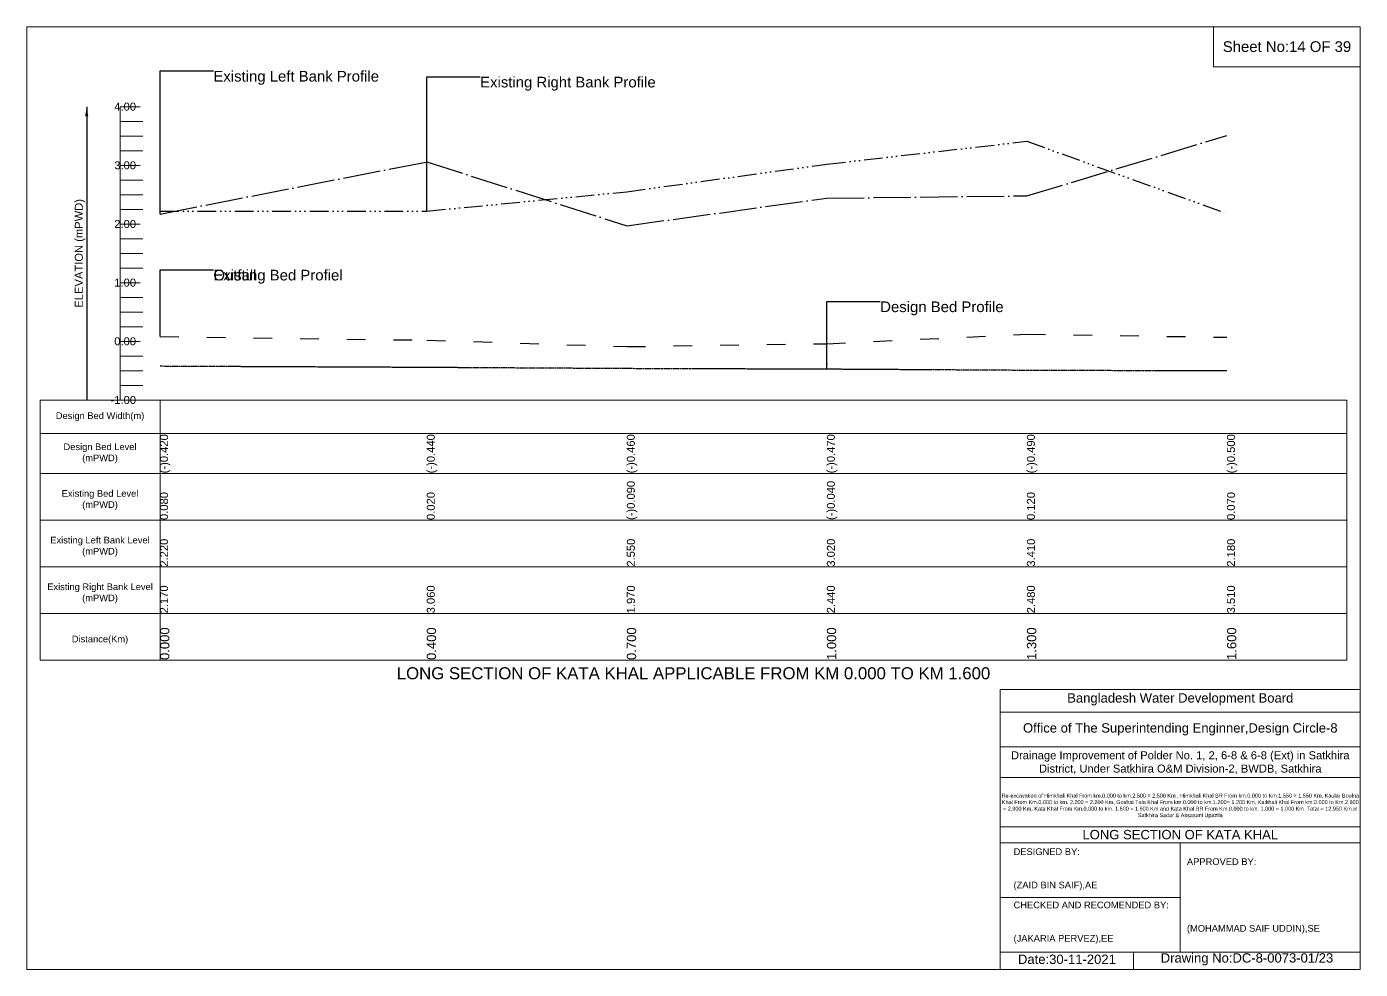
# Model space of a CAD drawing. Header units: inches. Extents: x 93000 to 486000, y -4242 to 0.
# Drawn here: x 230000 to 236000, y -4242 to 0 of the extents above; entities that cross this region are included whole.
import ezdxf

# ---------------------------------------------------------------- set-up
doc = ezdxf.new("R2010")
doc.units = ezdxf.units.IN
doc.header["$LTSCALE"] = 7
doc.header["$MEASUREMENT"] = 0
for name, pattern in [('ACAD_ISO03W100', [30, 12, -18]), ('ACAD_ISO04W100', [30, 24, -3, 0, -3]), ('ACAD_ISO14W100', [24, 12, -3, 0, -3, 0, -3, 0, -3]), ('CENTER', [2, 1.25, -0.25, 0.25, -0.25])]:
    doc.linetypes.add(name, pattern=pattern)
for name, color, linetype, lineweight in [('Cross section Data Border', 7, 'Continuous', 9), ('Design Bed Level Long Section', 7, 'CENTER', 25), ('Existing Bed Level for Long Section', 7, 'ACAD_ISO03W100', 25), ('Existing Left Bank of Long section', 7, 'ACAD_ISO04W100', 25), ('Existing Right Bank of Long Section', 7, 'ACAD_ISO14W100', 25), ('Long Section Border', 7, 'Continuous', 9), ('Long Section Labels', 7, 'Continuous', 9), ('Vscale for Long Section', 7, 'Continuous', 9)]:
    doc.layers.add(name, color=color, linetype=linetype, lineweight=lineweight)
doc.styles.get("Standard").update_dxf_attribs({"font": 'arial.ttf'})
doc.dimstyles.get("Standard").update_dxf_attribs({"dimtxt": 0.18, "dimasz": 0.18, "dimexe": 0.18, "dimexo": 0.0625, "dimgap": 0.09, "dimtad": 0, "dimtih": 1, "dimtoh": 1, "dimdec": 4, "dimzin": 0, "dimdsep": 46, "dimtxsty": 'Standard', "dimcen": 0.09, "dimadec": 0, "dimazin": 0, "dimtfac": 1, "dimtdec": 4, "dimtofl": 0, "dimtmove": 0, "dimatfit": 3, "dimfxl": 1, "dimtolj": 1, "dimtzin": 0, "dimarcsym": 0})

msp = doc.modelspace()

# ---------------------------------------------------------------- linework, layer by layer
at = {"layer": 'Cross section Data Border'}
for points in [[(230000, 0), (236000, 0), (236000, -4242), (230000, -4242)], [(235340, 0), (236000, 0), (236000, -180), (235340, -180)]]:
    msp.add_lwpolyline(points, close=True, dxfattribs=at)
for points in [[(234380, -4242), (234380, -2982), (236000, -2982)], [(234380, -3084), (236000, -3084)], [(234380, -3240), (236000, -3240)], [(234380, -3378), (236000, -3378)], [(234380, -3600), (236000, -3600)], [(234380, -3672), (236000, -3672)], [(235190, -3672), (235190, -4164)], [(234380, -3918), (235190, -3918)], [(234380, -4164), (236000, -4164)], [(234980, -4164), (234980, -4242)]]:
    msp.add_lwpolyline(points, dxfattribs=at)
at = {"layer": 'Design Bed Level Long Section'}
msp.add_lwpolyline([(230600, -1526.9), (231800, -1532.2), (232700, -1537.4), (233600, -1540.1), (234500, -1545.4), (235400, -1548)], dxfattribs=at)
at = {"layer": 'Existing Bed Level for Long Section'}
msp.add_lwpolyline([(230600, -1394.9), (231800, -1410.7), (232700, -1439.8), (233600, -1426.6), (234500, -1384.3), (235400, -1397.5)], dxfattribs=at)
at = {"layer": 'Existing Left Bank of Long section'}
msp.add_lwpolyline([(230600, -843.1), (231800, -608.2), (232700, -895.9), (233600, -771.8), (234500, -761.3), (235400, -489.4)], dxfattribs=at)
at = {"layer": 'Existing Right Bank of Long Section'}
msp.add_lwpolyline([(230600, -829.9), (231800, -829.9), (232700, -742.8), (233600, -618.7), (234500, -515.8), (235400, -840.5)], dxfattribs=at)
at = {"layer": 'Long Section Border'}
msp.add_lwpolyline([(230060, -1680), (235940, -1680), (235940, -2850), (230060, -2850)], close=True, dxfattribs=at)
for points in [[(230600, -1680), (230600, -2850)], [(230060, -1830), (235940, -1830)], [(230060, -2010), (235940, -2010)], [(230060, -2220), (235940, -2220)], [(230060, -2430), (235940, -2430)], [(230060, -2640), (235940, -2640)]]:
    msp.add_lwpolyline(points, dxfattribs=at)
at = {"layer": 'Vscale for Long Section'}
for points in [[(230420, -1680), (230420, -1416), (230420, -1152), (230420, -888), (230420, -624), (230420, -360)], [(230420, -360), (230510, -360)], [(230420, -426), (230522, -426)], [(230420, -492), (230522, -492)], [(230420, -558), (230522, -558)], [(230420, -624), (230510, -624)], [(230420, -690), (230522, -690)], [(230420, -756), (230522, -756)], [(230420, -822), (230522, -822)], [(230420, -888), (230510, -888)], [(230420, -954), (230522, -954)], [(230420, -1020), (230522, -1020)], [(230420, -1086), (230522, -1086)], [(230420, -1152), (230510, -1152)], [(230420, -1218), (230522, -1218)], [(230420, -1284), (230522, -1284)], [(230420, -1350), (230522, -1350)], [(230420, -1416), (230510, -1416)], [(230420, -1482), (230522, -1482)], [(230420, -1548), (230522, -1548)], [(230420, -1614), (230522, -1614)], [(230420, -1680), (230510, -1680)]]:
    msp.add_lwpolyline(points, dxfattribs=at)

# ---------------------------------------------------------------- texts
at = {"layer": 'Cross section Data Border', "attachment_point": 5}
for s, insert, char_height in [('Sheet No:14 OF 39', (235670, -90), 48), ('Bangladesh Water Development Board', (235190, -3027), 42), ('Office of The Superintending Enginner,Design Circle-8', (235190, -3162), 42)]:
    msp.add_mtext(s, dxfattribs=dict(at, insert=insert, char_height=char_height))
at = {"layer": 'Cross section Data Border'}
for s, insert, char_height, width, attachment_point in [('Drainage Improvement of Polder No. 1, 2, 6-8 & 6-8 (Ext) in Satkhira District, Under Satkhira O&M Division-2, BWDB, Satkhira', (235190, -3312), 36, 1680, 5), ('Re-excavation of Himkhali Khal From km.0.000 to km.2.500 = 2.500 Km , Himkhali Khal BR From km.0.000 to Km.1.550 = 1.550 Km, Kaular Boulna Khal From Km.0.000 to km. 2.200 = 2.200 Km, Goshai Tola Khal From km.0.000 to km.1.200= 1.200 Km, Kaikhali Khal From km.0.000 to Km.2.900 = 2.900 Km, Kata Khal From Km.0.000 to km. 1.600 = 1.600 Km and Kata Khal BR From Km.0.000 to km. 1.000 = 1.000 Km  Total = 12.950 Km.in Satkhira Sadar & Assasuni Upazila', (235190, -3507), 17.611, 1620, 5), ('LONG SECTION OF KATA KHAL ', (235190, -3636), 42, 1680, 5), ('DESIGNED BY:^J^J^J(ZAID BIN SAIF),AE', (234440, -3792), 30, 840, 4), ('APPROVED BY:^J^J^J^J^J^J(MOHAMMAD SAIF UDDIN),SE', (235220, -3912), 30, 840, 4), ('CHECKED AND RECOMENDED BY:^J^J^J(JAKARIA PERVEZ),EE', (234440, -4032), 30, 840, 4), ('Date:30-11-2021', (234680, -4197), 42, 840, 5), ('Drawing No:DC-8-0073-01/23', (235490, -4197), 42, 1320, 5)]:
    msp.add_mtext(s, dxfattribs=dict(at, insert=insert, char_height=char_height, width=width, attachment_point=attachment_point))
at = {"layer": 'Long Section Border', "attachment_point": 5}
for s, insert, char_height in [('Design Bed Width(m)', (230330, -1755), 30), ('Design Bed Level^J(mPWD)', (230330, -1920), 30), ('Existing Bed Level^J(mPWD)', (230330, -2130), 30), ('Existing Left Bank Level^J(mPWD)', (230330, -2340), 30), ('Existing Right Bank Level^J(mPWD)', (230330, -2550), 30), ('Distance(Km)', (230330, -2760), 30), ('LONG SECTION OF KATA KHAL APPLICABLE FROM KM 0.000 TO KM 1.600', (233000, -2910), 54)]:
    msp.add_mtext(s, dxfattribs=dict(at, insert=insert, char_height=char_height))
at = {"layer": 'Long Section Labels', "char_height": 48, "attachment_point": 1}
for s, insert in [('Existing Left Bank Profile', (230840, -199)), ('Existing Right Bank Profile', (232040, -225.4)), ('Outfall', (230840, -1093.9)), ('Existing Bed Profiel', (230840, -1093.9)), ('Design Bed Profile', (233840, -1236.5))]:
    msp.add_mtext(s, dxfattribs=dict(at, insert=insert))
at = {"layer": 'Vscale for Long Section', "char_height": 36, "attachment_point": 6}
for s, insert in [('4.00', (230492, -360)), ('3.00', (230492, -624)), ('2.00', (230492, -888)), ('1.00', (230492, -1152)), ('0.00', (230492, -1416)), ('-1.00', (230492, -1680))]:
    msp.add_mtext(s, dxfattribs=dict(at, insert=insert))
at = {"layer": 'Vscale for Long Section', "rotation": 90}
for s, insert, char_height, attachment_point in [('ELEVATION (mPWD)', (230240, -1020), 36, 5), ('(-)0.420', (230600, -2010), 36, 1), ('(-)0.440', (231800, -2010), 36, 1), ('(-)0.460', (232700, -2010), 36, 1), ('(-)0.470', (233600, -2010), 36, 1), ('(-)0.490', (234500, -2010), 36, 1), ('(-)0.500', (235400, -2010), 36, 1), ('0.080', (230600, -2220), 36, 1), ('0.020', (231800, -2220), 36, 1), ('(-)0.090', (232700, -2220), 36, 1), ('(-)0.040', (233600, -2220), 36, 1), ('0.120', (234500, -2220), 36, 1), ('0.070', (235400, -2220), 36, 1), ('2.220', (230600, -2430), 36, 1), ('2.220', (230600, -2430), 36, 1), ('2.550', (232700, -2430), 36, 1), ('3.020', (233600, -2430), 36, 1), ('3.410', (234500, -2430), 36, 1), ('2.180', (235400, -2430), 36, 1), ('2.170', (230600, -2640), 36, 1), ('3.060', (231800, -2640), 36, 1), ('1.970', (232700, -2640), 36, 1), ('2.440', (233600, -2640), 36, 1), ('2.480', (234500, -2640), 36, 1), ('3.510', (235400, -2640), 36, 1), ('0.000', (230600, -2850), 42, 1), ('0.400', (231800, -2850), 42, 1), ('0.700', (232700, -2850), 42, 1), ('1.000', (233600, -2850), 42, 1), ('1.300', (234500, -2850), 42, 1), ('1.600', (235400, -2850), 42, 1)]:
    msp.add_mtext(s, dxfattribs=dict(at, insert=insert, char_height=char_height, attachment_point=attachment_point))

# ---------------------------------------------------------------- leaders
at = {"layer": 'Long Section Labels', "annotation_type": 0, "has_hookline": 1, "hookline_direction": 0}
for points, text_width in [([(230600, -843.1), (230600, -199), (230839.9, -199)], 737.4), ([(231800, -829.9), (231800, -225.4), (232039.9, -225.4)], 782), ([(230600, -1394.9), (230600, -1093.9), (230839.9, -1093.9)], 571.4), ([(230600, -1394.9), (230600, -1093.9), (230839.9, -1093.9)], 185.8), ([(233600, -1540.1), (233600, -1236.5), (233839.9, -1236.5)], 547.4)]:
    msp.add_leader(points, dimstyle='Standard', override={"dimasz": 21.6}, dxfattribs=dict(at, text_width=text_width))
at = {"layer": 'Vscale for Long Section'}
msp.add_leader([(230270, -360), (230270, -1680)], dimstyle='Standard', override={"dimasz": 43.2}, dxfattribs=at)

doc.saveas('drawing.dxf')
